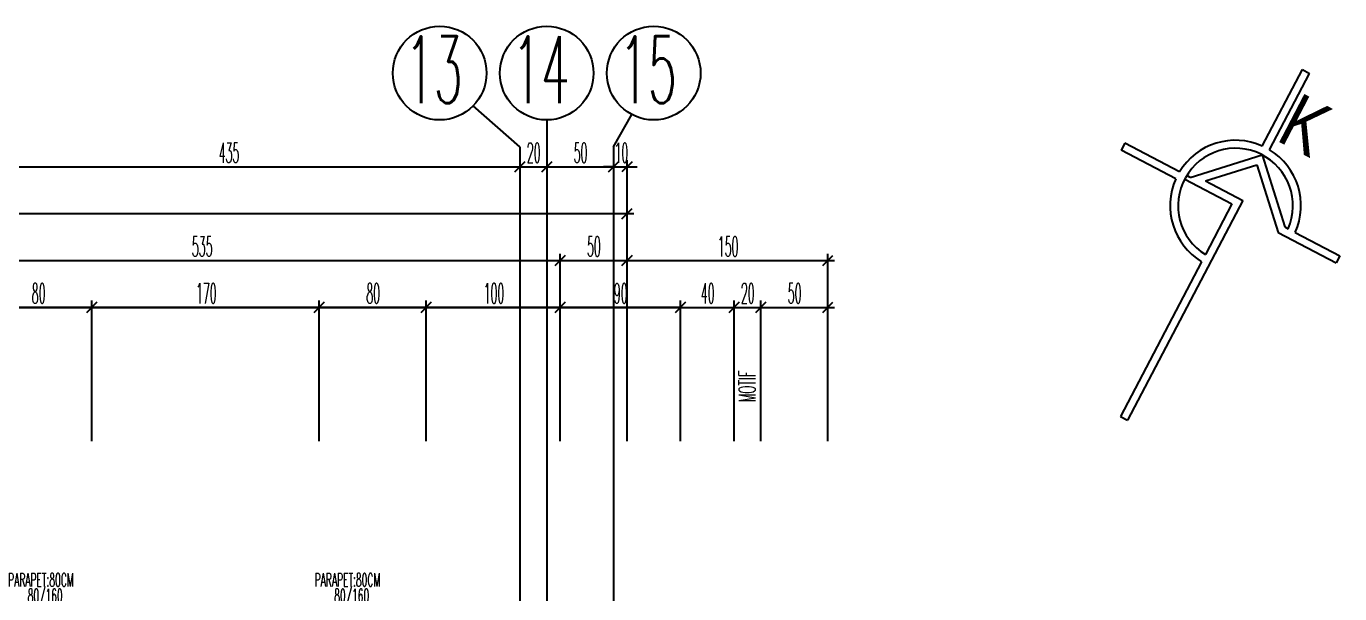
# Model space of a CAD drawing. Extents: x 78 to 306, y -397 to 18.
# Drawn here: x 275.9063 to 276.1027, y -396.4224 to -396.3376 of the extents above; entities that cross this region are included whole.
import ezdxf

# ---------------------------------------------------------------- set-up
doc = ezdxf.new("R2010")
doc.units = 0
doc.header["$LTSCALE"] = 0.5
doc.header["$MEASUREMENT"] = 0
doc.linetypes.add('DASHDOT2', pattern=[0.5, 0.25, -0.125, 0, -0.125])
doc.layers.get('0').update_dxf_attribs({"linetype": 'CONTINUOUS'})
for name, color, linetype in [('AKS', 5, 'DASHDOT2'), ('KAPI', 1, 'CONTINUOUS'), ('KOLON', 4, 'CONTINUOUS'), ('MERDIVEN', 3, 'CONTINUOUS'), ('OLCU', 31, 'CONTINUOUS'), ('TEFRIS', 11, 'CONTINUOUS')]:
    doc.layers.add(name, color=color, linetype=linetype)
doc.styles.add('ICMEKAN', font='romans.shx', dxfattribs={"width": 0.55, "height": 0.2})
doc.styles.add('MİMARİ YAZI', font='arial.ttf')
doc.styles.add('OLCU', font='romans.shx', dxfattribs={"width": 0.6, "height": 0.125})
doc.styles.add('OLCUIC', font='ROMANS.SHX', dxfattribs={"width": 0.4, "height": 0.15})

msp = doc.modelspace()

# ---------------------------------------------------------------- linework, layer by layer
at = {"color": 0, "linetype": 'ByBlock'}
for p, q in [((275.9808939419353, -396.3578098737721), (275.9793939419353, -396.3593098737721)), ((275.9793939419353, -396.3593098737721), (275.9808939419353, -396.3578098737721)), ((275.9848939419353, -396.3578098737721), (275.9833939419353, -396.3593098737721)), ((275.9833939419353, -396.3593098737721), (275.9848939419353, -396.3578098737721)), ((275.9933939419353, -396.3593098737721), (275.9948939419353, -396.3578098737721)), ((275.9933939419353, -396.3593098737721), (275.9948939419353, -396.3578098737721)), ((275.9968939419353, -396.3578098737721), (275.9953939419353, -396.3593098737721)), ((275.9953939419353, -396.3663098737721), (275.9968939419353, -396.3648098737721)), ((275.9868939419353, -396.3718098737721), (275.9853939419353, -396.3733098737721)), ((275.9853939419353, -396.3733098737721), (275.9868939419353, -396.3718098737721)), ((275.9953939419353, -396.3733098737721), (275.9968939419353, -396.3718098737721)), ((275.9968939419353, -396.3718098737721), (275.9953939419353, -396.3733098737721)), ((276.0253939419353, -396.3733098737721), (276.0268939419353, -396.3718098737721)), ((275.915393941935, -396.3803098737721), (275.916893941935, -396.3788098737721)), ((275.916893941935, -396.3788098737721), (275.915393941935, -396.3803098737721)), ((275.949393941935, -396.3803098737721), (275.950893941935, -396.3788098737721)), ((275.950893941935, -396.3788098737721), (275.949393941935, -396.3803098737721)), ((275.965393941935, -396.3803098737721), (275.966893941935, -396.3788098737721)), ((275.966893941935, -396.3788098737721), (275.965393941935, -396.3803098737721)), ((275.985393941935, -396.3803098737721), (275.986893941935, -396.3788098737721)), ((275.9868939419353, -396.3788098737721), (275.9853939419353, -396.3803098737721)), ((276.0048939419353, -396.3788098737721), (276.0033939419353, -396.3803098737721)), ((276.0033939419353, -396.3803098737721), (276.0048939419353, -396.3788098737721)), ((276.0128939419353, -396.3788098737721), (276.0113939419353, -396.3803098737721)), ((276.0113939419353, -396.3803098737721), (276.0128939419353, -396.3788098737721)), ((276.0168939419353, -396.3788098737721), (276.0153939419353, -396.3803098737721)), ((276.0153939419353, -396.3803098737721), (276.0168939419353, -396.3788098737721)), ((276.0253939419353, -396.3803098737721), (276.0268939419353, -396.3788098737721))]:
    msp.add_line(p, q, dxfattribs=at)
at = {"layer": 'AKS'}
for p, q in [((275.9801439419353, -396.3555598737721), (275.9731364952976, -396.3494664419133)), ((275.9841439419353, -396.3515598737721), (275.9841439419353, -396.8395598737721)), ((275.9941439419353, -396.3555598737721), (275.9968885354979, -396.3507568350377)), ((275.9801439419353, -396.3555598737721), (275.9801439419353, -396.8355598737721)), ((275.9941439419353, -396.3555598737721), (275.9941439419353, -396.8355598737721))]:
    msp.add_line(p, q, dxfattribs=at)
at = {"layer": 'MERDIVEN', "ltscale": 1.5}
for p, q in [((276.0911160437756, -396.3554509950874), (276.0971038133266, -396.3440368192673)), ((276.0971038133266, -396.3440368192673), (276.0981642594729, -396.3445931193669)), ((276.0921764899219, -396.356007295187), (276.0981642594729, -396.3445931193669)), ((276.0705540602912, -396.355011391974), (276.0699977601916, -396.3560718381203)), ((276.0787454130191, -396.3593084987664), (276.0705540602912, -396.355011391974)), ((276.0781891129195, -396.3603689449127), (276.0699977601916, -396.3560718381203)), ((276.0803198361061, -396.3601344263471), (276.0910984893179, -396.3567733451511)), ((276.0910984893179, -396.3567733451511), (276.0944595705139, -396.3675519983628)), ((276.0826279065513, -396.3606690804693), (276.0903117621723, -396.3582730424733)), ((276.0903117621723, -396.3582730424733), (276.0934640192384, -396.3683820174632)), ((276.0795114629831, -396.3603864993705), (276.0865813301871, -396.3640952853783)), ((276.0803198361061, -396.3601344263471), (276.0798081311965, -396.3598659907522)), ((276.0826279065513, -396.3606690804693), (276.0881980764329, -396.3635911393316)), ((276.0881980764329, -396.3635911393316), (276.0709690448819, -396.3964339522786)), ((276.0865813301871, -396.3640952853783), (276.0826041085842, -396.3716768574918)), ((276.0944595705139, -396.3675519983628), (276.0949712754235, -396.3678204339578)), ((276.0934640192384, -396.3683820174632), (276.102129787439, -396.3729279981617)), ((276.0960339936009, -396.3683779259435), (276.1026860875385, -396.3718675520154)), ((276.0820466165985, -396.3727395756692), (276.0699085987356, -396.3958776521791)), ((276.1026860875385, -396.3718675520154), (276.102129787439, -396.3729279981617)), ((276.0699085987356, -396.3958776521791), (276.0709690448819, -396.3964339522786))]:
    msp.add_line(p, q, dxfattribs=at)
for radius, start, end in [(0.008582367467521017, 336.3194286985035, 238.3184073330993), (0.009779871467521165, 65.82892631147934, 148.8089097203041), (0.009779871467521165, 335.8289263114793, 58.80890972030406), (0.009779871467521165, 155.8289263114793, 238.808909720304)]:
    msp.add_arc((276.0871115532602, -396.3643734354281), radius, start, end, dxfattribs=at)
at = {"layer": 'OLCU', "ltscale": 1.4}
for p, q in [((275.9961439419353, -396.3995598737721), (275.9961439419353, -396.3575598737721)), ((275.8021439419353, -396.3585598737721), (275.9971439419353, -396.3585598737721)), ((275.8931439419353, -396.3585598737721), (275.9801439419353, -396.3585598737721)), ((275.9801439419353, -396.3585598737721), (275.9841439419353, -396.3585598737721)), ((275.9841439419353, -396.3585598737721), (275.9941439419353, -396.3585598737721)), ((275.9941439419353, -396.3585598737721), (275.9926439419353, -396.3585598737721)), ((275.9961439419353, -396.3585598737721), (275.9976439419353, -396.3585598737721)), ((275.6081439419353, -396.3655598737721), (275.9961439419353, -396.3655598737721)), ((275.8021439419353, -396.3655598737721), (275.9971439419353, -396.3655598737721)), ((275.9861439419353, -396.3995598737721), (275.9861439419353, -396.3715598737721)), ((276.0261439419353, -396.3995598737721), (276.0261439419353, -396.3715598737721)), ((275.8021439419353, -396.3725598737721), (276.0271439419353, -396.3725598737721)), ((275.8791439419353, -396.3725598737721), (275.9861439419353, -396.3725598737721)), ((275.9861439419353, -396.3725598737721), (275.9961439419353, -396.3725598737721)), ((275.9961439419353, -396.3725598737721), (276.0261439419353, -396.3725598737721)), ((275.9161439419347, -396.3995598737721), (275.9161439419347, -396.3785598737721)), ((275.9501439419347, -396.3995598737721), (275.9501439419347, -396.3785598737721)), ((275.9661439419347, -396.3995598737721), (275.9661439419347, -396.3785598737721)), ((276.0041439419353, -396.3995598737721), (276.0041439419353, -396.3785598737721)), ((276.0121439419353, -396.3995598737721), (276.0121439419353, -396.3785598737721)), ((276.0161439419353, -396.3995598737721), (276.0161439419353, -396.3785598737721)), ((275.8021439419353, -396.3795598737721), (276.0271439419353, -396.3795598737721)), ((275.916143941935, -396.3795598737721), (275.900143941935, -396.3795598737721)), ((275.950143941935, -396.3795598737721), (275.916143941935, -396.3795598737721)), ((275.966143941935, -396.3795598737721), (275.950143941935, -396.3795598737721)), ((275.986143941935, -396.3795598737721), (275.966143941935, -396.3795598737721)), ((276.0041439419353, -396.3795598737721), (275.9861439419353, -396.3795598737721)), ((276.0041439419353, -396.3795598737721), (276.0121439419353, -396.3795598737721)), ((276.0121439419353, -396.3795598737721), (276.0161439419353, -396.3795598737721)), ((276.0161439419353, -396.3795598737721), (276.0261439419353, -396.3795598737721))]:
    msp.add_line(p, q, dxfattribs=at)
at = {"layer": 'TEFRIS'}
for centre in [(275.9681439419353, -396.3445598737721), (275.9841439419353, -396.3445598737721), (276.0001439419353, -396.3445598737721)]:
    msp.add_circle(centre, 0.006999999999999999, dxfattribs=at)

# ---------------------------------------------------------------- texts
at = {"layer": 'KAPI'}
for s, height, rotation, style, width, p in [('K', 0.008100000000000716, 332.4725591553, 'MİMARİ YAZI', 0.8, (276.0929877623226, -396.3545196817899)), ('MOTIF', 0.002499999999999999, 90, 'OLCU', 0.5, (276.0153396829866, -396.3937179445661))]:
    msp.add_text(s, height=height, rotation=rotation, dxfattribs=dict(at, style=style, width=width)).set_placement(p)
at = {"layer": 'KAPI', "linetype": 'Continuous', "style": 'ICMEKAN', "width": 0.5}
for s, p in [('PARAPET:80CM', (275.903623176757, -396.4212804992849)), ('PARAPET:80CM', (275.9494445309077, -396.4212804992849)), ('80/160', (275.9065580238199, -396.4236389802717)), ('80/160', (275.9523793779705, -396.4236389802717))]:
    msp.add_text(s, height=0.002, dxfattribs=at).set_placement(p)
at = {"layer": 'KOLON', "style": 'OLCU', "width": 0.5}
for s, p in [('13', (275.9629931002938, -396.349044251146)), ('14', (275.9789931002938, -396.349044251146)), ('15', (275.9949931002939, -396.349044251146))]:
    msp.add_text(s, height=0.01, dxfattribs=at).set_placement(p)
at = {"layer": 'OLCU', "style": 'OLCUIC', "width": 0.4}
for s, p in [('435', (275.9351010847924, -396.3579598737721)), ('20', (275.9811725133639, -396.3579598737721)), ('50', (275.9881725133639, -396.3579598737721)), ('10', (275.9942867990782, -396.3579598737721)), ('535', (275.9311010847925, -396.3719598737721)), ('50', (275.9901725133639, -396.3719598737721)), ('150', (276.0097153705067, -396.3719598737721)), ('80', (275.9071725133636, -396.3789598737721)), ('170', (275.9317153705064, -396.3789598737721)), ('80', (275.9571725133636, -396.3789598737721)), ('100', (275.9747153705064, -396.3789598737721)), ('90', (275.9941725133639, -396.3789598737721)), ('40', (276.0071725133639, -396.3789598737721)), ('20', (276.0131725133639, -396.3789598737721)), ('50', (276.0201725133639, -396.3789598737721))]:
    msp.add_text(s, height=0.003, dxfattribs=at).set_placement(p)

doc.saveas('drawing.dxf')
